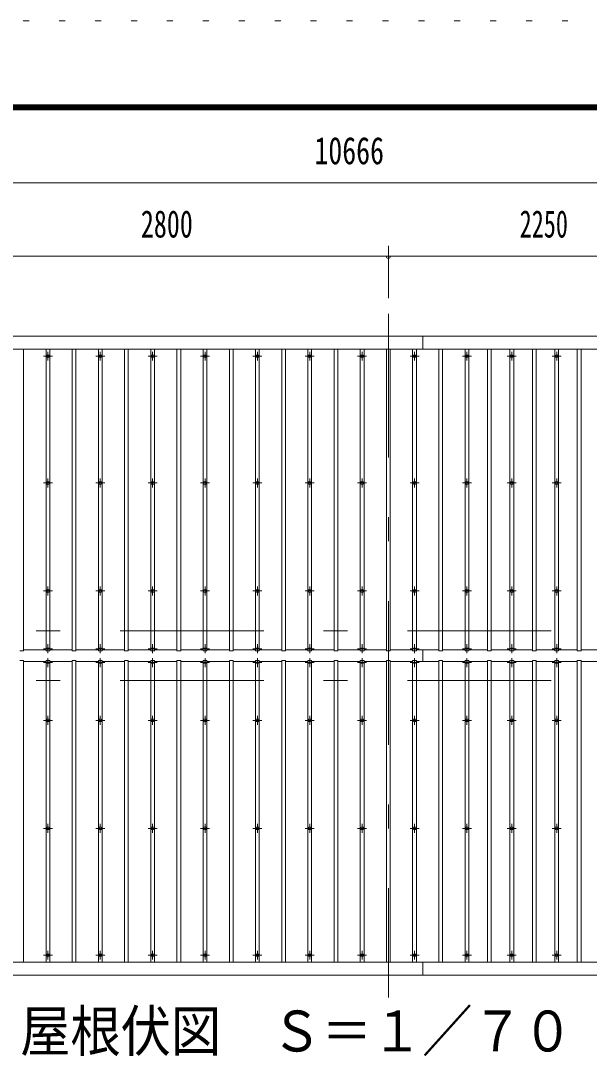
# Model space of a CAD drawing. Units: millimetres, scale not verified. Extents: x -31992 to 32005, y -14700 to 14700.
# Drawn here: x -3830 to -34, y 7701 to 14700 of the extents above; entities that cross this region are included whole.
import ezdxf
from ezdxf.enums import TextEntityAlignment as Align

# ---------------------------------------------------------------- set-up
doc = ezdxf.new("R2010")
doc.units = ezdxf.units.MM
doc.header["$LTSCALE"] = 80
doc.linetypes.add('USER3', pattern=[24, 12, -5, 2, -5])
doc.linetypes.add('USER4', pattern=[3, 0.5, -2.5])
for name, color, linetype, lineweight in [('0-2_1-07BOLD', 7, 'Continuous', 18), ('0-3_1-27CENTER', 3, 'USER3', 18), ('0-4_1-47THIN', 4, 'Continuous', 18), ('0-5_1-57DIM', 3, 'Continuous', 18), ('0-C_F-F1PAPER', 5, 'Continuous', 18), ('0-D_F-E_J_ADD', 5, 'USER4', 18)]:
    doc.layers.add(name, color=color, linetype=linetype, lineweight=lineweight)
doc.styles.add('ＭＳ ゴシック', font='')
doc.styles.get('ＭＳ ゴシック').set_extended_font_data('MS Gothic')

msp = doc.modelspace()

# ---------------------------------------------------------------- linework, layer by layer
at = {"layer": '0-2_1-07BOLD'}
for p, q in [((-6858.06, 12592.54), (3807.94, 12592.54)), ((-1145.06, 12506.79), (-1145.06, 12592.54)), ((-6858.06, 12506.79), (3807.94, 12506.79)), ((-1145.06, 10495.58), (-1145.06, 10419.51)), ((-6858.06, 8408.3), (3807.94, 8408.3)), ((-1145.06, 8408.3), (-1145.06, 8322.54))]:
    msp.add_line(p, q, dxfattribs=at)
msp.add_lwpolyline([(-6858.06, 8322.54), (3807.94, 8322.54), (3807.94, 10425.54)], dxfattribs=at)
for centre in [(-3650.06, 12459.37), (-3300.06, 12459.37), (-2950.06, 12459.37), (-2600.06, 12459.37), (-2250.06, 12459.37), (-1900.06, 12459.37), (-1550.06, 12459.37), (-1200.06, 12459.37), (-850.06, 12459.37), (-550.06, 12459.37), (-250.06, 12459.37), (-3650.06, 11611.71), (-3300.06, 11611.71), (-2950.06, 11611.71), (-2600.06, 11611.71), (-2250.06, 11611.71), (-1900.06, 11611.71), (-1550.06, 11611.71), (-1200.06, 11611.71), (-850.06, 11611.71), (-550.06, 11611.71), (-250.06, 11611.71), (-3650.06, 10890.05), (-3300.06, 10890.05), (-2950.06, 10890.05), (-2600.06, 10890.05), (-2250.06, 10890.05), (-1900.06, 10890.05), (-1550.06, 10890.05), (-1200.06, 10890.05), (-850.06, 10890.05), (-550.06, 10890.05), (-250.06, 10890.05), (-3650.06, 10025.04), (-3300.06, 10025.04), (-2950.06, 10025.04), (-2600.06, 10025.04), (-2250.06, 10025.04), (-1900.06, 10025.04), (-1550.06, 10025.04), (-1200.06, 10025.04), (-850.06, 10025.04), (-550.06, 10025.04), (-250.06, 10025.04), (-3650.06, 9303.38), (-3300.06, 9303.38), (-2950.06, 9303.38), (-2600.06, 9303.38), (-2250.06, 9303.38), (-1900.06, 9303.38), (-1550.06, 9303.38), (-1200.06, 9303.38), (-850.06, 9303.38), (-550.06, 9303.38), (-250.06, 9303.38), (-3650.06, 8455.72), (-3300.06, 8455.72), (-2950.06, 8455.72), (-2600.06, 8455.72), (-2250.06, 8455.72), (-1900.06, 8455.72), (-1550.06, 8455.72), (-1200.06, 8455.72), (-850.06, 8455.72), (-550.06, 8455.72), (-250.06, 8455.72)]:
    msp.add_circle(centre, 10, dxfattribs=at)
for centre, start, end in [((-3650.06, 10493.51), 46.3961, 133.6039), ((-3650.06, 10514.51), 226.39838, 313.60162), ((-3300.06, 10493.51), 46.3961, 133.6039), ((-3300.06, 10514.51), 226.39838, 313.60162), ((-2950.06, 10493.51), 46.3961, 133.6039), ((-2950.06, 10514.51), 226.39838, 313.60162), ((-2600.06, 10493.51), 46.3961, 133.6039), ((-2600.06, 10514.51), 226.39838, 313.60162), ((-2250.06, 10493.51), 46.3961, 133.6039), ((-2250.06, 10514.51), 226.39838, 313.60162), ((-1900.06, 10493.51), 46.3961, 133.6039), ((-1900.06, 10514.51), 226.39838, 313.60162), ((-1550.06, 10493.51), 46.3961, 133.6039), ((-1550.06, 10514.51), 226.39838, 313.60162), ((-1200.06, 10493.51), 46.3961, 133.6039), ((-1200.06, 10514.51), 226.39838, 313.60162), ((-850.06, 10493.51), 46.3961, 133.6039), ((-850.06, 10514.51), 226.39838, 313.60162), ((-550.06, 10493.51), 46.3961, 133.6039), ((-550.06, 10514.51), 226.39838, 313.60162), ((-250.06, 10493.51), 46.3961, 133.6039), ((-250.06, 10514.51), 226.39838, 313.60162), ((-3650.06, 10400.58), 46.39838, 133.60162), ((-3650.06, 10421.58), 226.3961, 313.6039), ((-3300.06, 10400.58), 46.39838, 133.60162), ((-3300.06, 10421.58), 226.3961, 313.6039), ((-2950.06, 10400.58), 46.39838, 133.60162), ((-2950.06, 10421.58), 226.3961, 313.6039), ((-2600.06, 10400.58), 46.39838, 133.60162), ((-2600.06, 10421.58), 226.3961, 313.6039), ((-2250.06, 10400.58), 46.39838, 133.60162), ((-2250.06, 10421.58), 226.3961, 313.6039), ((-1900.06, 10400.58), 46.39838, 133.60162), ((-1900.06, 10421.58), 226.3961, 313.6039), ((-1550.06, 10400.58), 46.39838, 133.60162), ((-1550.06, 10421.58), 226.3961, 313.6039), ((-1200.06, 10400.58), 46.39838, 133.60162), ((-1200.06, 10421.58), 226.3961, 313.6039), ((-850.06, 10400.58), 46.39838, 133.60162), ((-850.06, 10421.58), 226.3961, 313.6039), ((-550.06, 10400.58), 46.39838, 133.60162), ((-550.06, 10421.58), 226.3961, 313.6039), ((-250.06, 10400.58), 46.39838, 133.60162), ((-250.06, 10421.58), 226.3961, 313.6039)]:
    msp.add_arc(centre, 14.5, start, end, dxfattribs=at)
at = {"layer": '0-3_1-27CENTER'}
for p, q in [((-1375.06, 12742.55), (-1375.06, 8172.54)), ((-3680.05, 12459.37), (-3620.06, 12459.37)), ((-3650.06, 12429.37), (-3650.06, 12489.37)), ((-3330.06, 12459.37), (-3270.06, 12459.37)), ((-3300.06, 12429.37), (-3300.06, 12489.37)), ((-2980.05, 12459.37), (-2920.06, 12459.37)), ((-2950.06, 12429.37), (-2950.06, 12489.37)), ((-2630.06, 12459.37), (-2570.06, 12459.37)), ((-2600.06, 12429.37), (-2600.06, 12489.37)), ((-2280.05, 12459.37), (-2220.06, 12459.37)), ((-2250.06, 12429.37), (-2250.06, 12489.37)), ((-1930.06, 12459.37), (-1870.06, 12459.37)), ((-1900.06, 12429.37), (-1900.06, 12489.37)), ((-1580.06, 12459.37), (-1520.06, 12459.37)), ((-1550.06, 12429.37), (-1550.06, 12489.37)), ((-1230.06, 12459.37), (-1170.06, 12459.37)), ((-1200.06, 12429.37), (-1200.06, 12489.37)), ((-880.06, 12459.37), (-820.06, 12459.37)), ((-850.06, 12429.37), (-850.06, 12489.37)), ((-580.06, 12459.37), (-520.06, 12459.37)), ((-550.06, 12429.37), (-550.06, 12489.37)), ((-280.06, 12459.37), (-220.06, 12459.37)), ((-250.06, 12429.37), (-250.06, 12489.37)), ((-3650.06, 11581.71), (-3650.06, 11641.71)), ((-3300.06, 11581.71), (-3300.06, 11641.71)), ((-2950.06, 11581.71), (-2950.06, 11641.71)), ((-2600.06, 11581.71), (-2600.06, 11641.71)), ((-2250.06, 11581.71), (-2250.06, 11641.71)), ((-1900.06, 11581.71), (-1900.06, 11641.71)), ((-1550.06, 11581.71), (-1550.06, 11641.71)), ((-1200.06, 11581.71), (-1200.06, 11641.71)), ((-850.06, 11581.71), (-850.06, 11641.71)), ((-550.06, 11581.71), (-550.06, 11641.71)), ((-250.06, 11581.71), (-250.06, 11641.71)), ((-3680.05, 11611.71), (-3620.06, 11611.71)), ((-3330.06, 11611.71), (-3270.06, 11611.71)), ((-2980.05, 11611.71), (-2920.06, 11611.71)), ((-2630.06, 11611.71), (-2570.06, 11611.71)), ((-2280.05, 11611.71), (-2220.06, 11611.71)), ((-1930.06, 11611.71), (-1870.06, 11611.71)), ((-1580.06, 11611.71), (-1520.06, 11611.71)), ((-1230.06, 11611.71), (-1170.06, 11611.71)), ((-880.06, 11611.71), (-820.06, 11611.71)), ((-580.06, 11611.71), (-520.06, 11611.71)), ((-280.06, 11611.71), (-220.06, 11611.71)), ((-3650.06, 10860.05), (-3650.06, 10920.05)), ((-3300.06, 10860.05), (-3300.06, 10920.05)), ((-2950.06, 10860.05), (-2950.06, 10920.05)), ((-2600.06, 10860.05), (-2600.06, 10920.05)), ((-2250.06, 10860.05), (-2250.06, 10920.05)), ((-1900.06, 10860.05), (-1900.06, 10920.05)), ((-1550.06, 10860.05), (-1550.06, 10920.05)), ((-1200.06, 10860.05), (-1200.06, 10920.05)), ((-850.06, 10860.05), (-850.06, 10920.05)), ((-550.06, 10860.05), (-550.06, 10920.05)), ((-250.06, 10860.05), (-250.06, 10920.05)), ((-3680.05, 10890.05), (-3620.06, 10890.05)), ((-3330.06, 10890.05), (-3270.06, 10890.05)), ((-2980.05, 10890.05), (-2920.06, 10890.05)), ((-2630.06, 10890.05), (-2570.06, 10890.05)), ((-2280.05, 10890.05), (-2220.06, 10890.05)), ((-1930.06, 10890.05), (-1870.06, 10890.05)), ((-1580.06, 10890.05), (-1520.06, 10890.05)), ((-1230.06, 10890.05), (-1170.06, 10890.05)), ((-880.06, 10890.05), (-820.06, 10890.05)), ((-580.06, 10890.05), (-520.06, 10890.05)), ((-280.06, 10890.05), (-220.06, 10890.05)), ((-7008.06, 10622.54), (3957.94, 10622.54)), ((-3680.06, 10504.02), (-3620.06, 10504.02)), ((-3650.06, 10474.02), (-3650.06, 10534.02)), ((-3330.06, 10504.02), (-3270.06, 10504.02)), ((-3300.06, 10474.02), (-3300.06, 10534.02)), ((-2980.06, 10504.02), (-2920.06, 10504.02)), ((-2950.06, 10474.02), (-2950.06, 10534.02)), ((-2630.06, 10504.02), (-2570.06, 10504.02)), ((-2600.06, 10474.02), (-2600.06, 10534.02)), ((-2280.06, 10504.02), (-2220.06, 10504.02)), ((-2250.06, 10474.02), (-2250.06, 10534.02)), ((-1930.06, 10504.02), (-1870.06, 10504.02)), ((-1900.06, 10474.02), (-1900.06, 10534.02)), ((-1580.06, 10504.02), (-1520.06, 10504.02)), ((-1550.06, 10474.02), (-1550.06, 10534.02)), ((-1230.06, 10504.02), (-1170.06, 10504.02)), ((-1200.06, 10474.02), (-1200.06, 10534.02)), ((-880.06, 10504.02), (-820.06, 10504.02)), ((-850.06, 10474.02), (-850.06, 10534.02)), ((-580.06, 10504.02), (-520.06, 10504.02)), ((-550.06, 10474.02), (-550.06, 10534.02)), ((-280.06, 10504.02), (-220.06, 10504.02)), ((-250.06, 10474.02), (-250.06, 10534.02)), ((-3650.06, 10441.07), (-3650.06, 10381.07)), ((-3300.06, 10441.07), (-3300.06, 10381.07)), ((-2950.06, 10441.07), (-2950.06, 10381.07)), ((-2600.06, 10441.07), (-2600.06, 10381.07)), ((-2250.06, 10441.07), (-2250.06, 10381.07)), ((-1900.06, 10441.07), (-1900.06, 10381.07)), ((-1550.06, 10441.07), (-1550.06, 10381.07)), ((-1200.06, 10441.07), (-1200.06, 10381.07)), ((-850.06, 10441.07), (-850.06, 10381.07)), ((-550.06, 10441.07), (-550.06, 10381.07)), ((-250.06, 10441.07), (-250.06, 10381.07)), ((-3680.06, 10411.07), (-3620.06, 10411.07)), ((-3330.06, 10411.07), (-3270.06, 10411.07)), ((-2980.06, 10411.07), (-2920.06, 10411.07)), ((-2630.06, 10411.07), (-2570.06, 10411.07)), ((-2280.06, 10411.07), (-2220.06, 10411.07)), ((-1930.06, 10411.07), (-1870.06, 10411.07)), ((-1580.06, 10411.07), (-1520.06, 10411.07)), ((-1230.06, 10411.07), (-1170.06, 10411.07)), ((-880.06, 10411.07), (-820.06, 10411.07)), ((-580.06, 10411.07), (-520.06, 10411.07)), ((-280.06, 10411.07), (-220.06, 10411.07)), ((-7008.06, 10292.54), (3957.94, 10292.54)), ((-3680.05, 10025.04), (-3620.06, 10025.04)), ((-3650.06, 10055.04), (-3650.06, 9995.04)), ((-3330.06, 10025.04), (-3270.06, 10025.04)), ((-3300.06, 10055.04), (-3300.06, 9995.04)), ((-2980.05, 10025.04), (-2920.06, 10025.04)), ((-2950.06, 10055.04), (-2950.06, 9995.04)), ((-2630.06, 10025.04), (-2570.06, 10025.04)), ((-2600.06, 10055.04), (-2600.06, 9995.04)), ((-2280.05, 10025.04), (-2220.06, 10025.04)), ((-2250.06, 10055.04), (-2250.06, 9995.04)), ((-1930.06, 10025.04), (-1870.06, 10025.04)), ((-1900.06, 10055.04), (-1900.06, 9995.04)), ((-1580.06, 10025.04), (-1520.06, 10025.04)), ((-1550.06, 10055.04), (-1550.06, 9995.04)), ((-1230.06, 10025.04), (-1170.06, 10025.04)), ((-1200.06, 10055.04), (-1200.06, 9995.04)), ((-880.06, 10025.04), (-820.06, 10025.04)), ((-850.06, 10055.04), (-850.06, 9995.04)), ((-580.06, 10025.04), (-520.06, 10025.04)), ((-550.06, 10055.04), (-550.06, 9995.04)), ((-280.06, 10025.04), (-220.06, 10025.04)), ((-250.06, 10055.04), (-250.06, 9995.04)), ((-3650.06, 9333.38), (-3650.06, 9273.38)), ((-3300.06, 9333.38), (-3300.06, 9273.38)), ((-2950.06, 9333.38), (-2950.06, 9273.38)), ((-2600.06, 9333.38), (-2600.06, 9273.38)), ((-2250.06, 9333.38), (-2250.06, 9273.38)), ((-1900.06, 9333.38), (-1900.06, 9273.38)), ((-1550.06, 9333.38), (-1550.06, 9273.38)), ((-1200.06, 9333.38), (-1200.06, 9273.38)), ((-850.06, 9333.38), (-850.06, 9273.38)), ((-550.06, 9333.38), (-550.06, 9273.38)), ((-250.06, 9333.38), (-250.06, 9273.38)), ((-3680.05, 9303.38), (-3620.06, 9303.38)), ((-3330.06, 9303.38), (-3270.06, 9303.38)), ((-2980.05, 9303.38), (-2920.06, 9303.38)), ((-2630.06, 9303.38), (-2570.06, 9303.38)), ((-2280.05, 9303.38), (-2220.06, 9303.38)), ((-1930.06, 9303.38), (-1870.06, 9303.38)), ((-1580.06, 9303.38), (-1520.06, 9303.38)), ((-1230.06, 9303.38), (-1170.06, 9303.38)), ((-880.06, 9303.38), (-820.06, 9303.38)), ((-580.06, 9303.38), (-520.06, 9303.38)), ((-280.06, 9303.38), (-220.06, 9303.38)), ((-3650.06, 8485.72), (-3650.06, 8425.72)), ((-3300.06, 8485.72), (-3300.06, 8425.72)), ((-2950.06, 8485.72), (-2950.06, 8425.72)), ((-2600.06, 8485.72), (-2600.06, 8425.72)), ((-2250.06, 8485.72), (-2250.06, 8425.72)), ((-1900.06, 8485.72), (-1900.06, 8425.72)), ((-1550.06, 8485.72), (-1550.06, 8425.72)), ((-1200.06, 8485.72), (-1200.06, 8425.72)), ((-850.06, 8485.72), (-850.06, 8425.72)), ((-550.06, 8485.72), (-550.06, 8425.72)), ((-250.06, 8485.72), (-250.06, 8425.72)), ((-3680.05, 8455.72), (-3620.06, 8455.72)), ((-3330.06, 8455.72), (-3270.06, 8455.72)), ((-2980.05, 8455.72), (-2920.06, 8455.72)), ((-2630.06, 8455.72), (-2570.06, 8455.72)), ((-2280.05, 8455.72), (-2220.06, 8455.72)), ((-1930.06, 8455.72), (-1870.06, 8455.72)), ((-1580.06, 8455.72), (-1520.06, 8455.72)), ((-1230.06, 8455.72), (-1170.06, 8455.72)), ((-880.06, 8455.72), (-820.06, 8455.72)), ((-580.06, 8455.72), (-520.06, 8455.72)), ((-280.06, 8455.72), (-220.06, 8455.72))]:
    msp.add_line(p, q, dxfattribs=at)
at = {"layer": '0-4_1-47THIN'}
for p, q in [((-3812.56, 10489.55), (-3812.56, 12506.79)), ((-3662.56, 10489.55), (-3662.56, 12506.79)), ((-3637.56, 10489.55), (-3637.56, 12506.79)), ((-3487.56, 10489.55), (-3487.56, 12506.79)), ((-3462.56, 10489.55), (-3462.56, 12506.79)), ((-3312.56, 10489.55), (-3312.56, 12506.79)), ((-3137.56, 10489.55), (-3137.56, 12506.79)), ((-3112.56, 10489.55), (-3112.56, 12506.79)), ((-2962.56, 10489.55), (-2962.56, 12506.79)), ((-2937.56, 10489.55), (-2937.56, 12506.79)), ((-2787.56, 10489.55), (-2787.56, 12506.79)), ((-2762.56, 10489.55), (-2762.56, 12506.79)), ((-2612.56, 10489.55), (-2612.56, 12506.79)), ((-2587.56, 10489.55), (-2587.56, 12506.79)), ((-2437.56, 10489.55), (-2437.56, 12506.79)), ((-2262.56, 10489.55), (-2262.56, 12506.79)), ((-2087.56, 10489.55), (-2087.56, 12506.79)), ((-2062.56, 10489.55), (-2062.56, 12506.79)), ((-1912.56, 10489.55), (-1912.56, 12506.79)), ((-1887.56, 10489.55), (-1887.56, 12506.79)), ((-1737.56, 10489.55), (-1737.56, 12506.79)), ((-1712.56, 10489.55), (-1712.56, 12506.79)), ((-1562.56, 10489.55), (-1562.56, 12506.79)), ((-1387.56, 10489.55), (-1387.56, 12506.79)), ((-1212.56, 10489.55), (-1212.56, 12506.79)), ((-1187.56, 10489.55), (-1187.56, 12506.79)), ((-1037.56, 10489.55), (-1037.56, 12506.79)), ((-862.56, 10489.55), (-862.56, 12506.79)), ((-837.56, 10489.55), (-837.56, 12506.79)), ((-712.56, 10489.55), (-712.56, 12506.79)), ((-687.56, 10489.55), (-687.56, 12506.79)), ((-562.56, 10489.55), (-562.56, 12506.79)), ((-412.56, 10489.55), (-412.56, 12506.79)), ((-262.56, 10489.55), (-262.56, 12506.79)), ((-237.56, 10489.55), (-237.56, 12506.79)), ((-112.56, 10489.55), (-112.56, 12506.79)), ((-3837.56, 10489.55), (-3812.56, 10489.55)), ((-3812.56, 10495.58), (-3662.56, 10495.58)), ((-3662.56, 10489.55), (-3637.56, 10489.55)), ((-3487.56, 10495.58), (-3637.56, 10495.58)), ((-3487.56, 10489.55), (-3462.56, 10489.55)), ((-3462.56, 10495.58), (-3312.56, 10495.58)), ((-3137.56, 10495.58), (-3287.56, 10495.58)), ((-3137.56, 10489.55), (-3112.56, 10489.55)), ((-3112.56, 10495.58), (-2962.56, 10495.58)), ((-2962.56, 10489.55), (-2937.56, 10489.55)), ((-2787.56, 10495.58), (-2937.56, 10495.58)), ((-2787.56, 10489.55), (-2762.56, 10489.55)), ((-2762.56, 10495.58), (-2612.56, 10495.58)), ((-2612.56, 10489.55), (-2587.56, 10489.55)), ((-2437.56, 10495.58), (-2587.56, 10495.58)), ((-2412.56, 10495.58), (-2262.56, 10495.58)), ((-2087.56, 10495.58), (-2237.56, 10495.58)), ((-2087.56, 10489.55), (-2062.56, 10489.55)), ((-2062.56, 10495.58), (-1912.56, 10495.58)), ((-1912.56, 10489.55), (-1887.56, 10489.55)), ((-1737.56, 10495.58), (-1887.56, 10495.58)), ((-1737.56, 10489.55), (-1712.56, 10489.55)), ((-1712.56, 10495.58), (-1562.56, 10495.58)), ((-1387.56, 10495.58), (-1537.56, 10495.58)), ((-1362.56, 10495.58), (-1212.56, 10495.58)), ((-1212.56, 10489.55), (-1187.56, 10489.55)), ((-1037.56, 10495.58), (-1187.56, 10495.58)), ((-1012.56, 10495.58), (-862.56, 10495.58)), ((-862.56, 10489.55), (-837.56, 10489.55)), ((-712.56, 10495.58), (-837.56, 10495.58)), ((-712.56, 10489.55), (-687.56, 10489.55)), ((-687.56, 10495.58), (-562.56, 10495.58)), ((-412.56, 10495.58), (-537.56, 10495.58)), ((-387.55, 10495.58), (-262.56, 10495.58)), ((-262.56, 10489.55), (-237.56, 10489.55)), ((-112.56, 10495.58), (-237.56, 10495.58)), ((-87.56, 10495.58), (37.44, 10495.58)), ((-3837.56, 10425.54), (-3812.56, 10425.54)), ((-3812.56, 10425.54), (-3812.56, 8408.3)), ((-3812.56, 10419.51), (-3662.56, 10419.51)), ((-3662.56, 10425.54), (-3637.56, 10425.54)), ((-3662.56, 10425.54), (-3662.56, 8408.3)), ((-3637.56, 10425.54), (-3637.56, 8408.3)), ((-3487.56, 10419.51), (-3637.56, 10419.51)), ((-3487.56, 10425.54), (-3462.56, 10425.54)), ((-3487.56, 10425.54), (-3487.56, 8408.3)), ((-3462.56, 10425.54), (-3462.56, 8408.3)), ((-3462.56, 10419.51), (-3312.56, 10419.51)), ((-3312.56, 10425.54), (-3287.56, 10425.54)), ((-3312.56, 10425.54), (-3312.56, 8408.3)), ((-3287.56, 10425.54), (-3287.56, 8408.3)), ((-3137.56, 10419.51), (-3287.56, 10419.51)), ((-3137.56, 10425.54), (-3112.56, 10425.54)), ((-3137.56, 10425.54), (-3137.56, 8408.3)), ((-3112.56, 10425.54), (-3112.56, 8408.3)), ((-3112.56, 10419.51), (-2962.56, 10419.51)), ((-2962.56, 10425.54), (-2937.56, 10425.54)), ((-2962.56, 10425.54), (-2962.56, 8408.3)), ((-2937.56, 10425.54), (-2937.56, 8408.3)), ((-2787.56, 10419.51), (-2937.56, 10419.51)), ((-2787.56, 10425.54), (-2762.56, 10425.54)), ((-2787.56, 10425.54), (-2787.56, 8408.3)), ((-2762.56, 10425.54), (-2762.56, 8408.3)), ((-2762.56, 10419.51), (-2612.56, 10419.51)), ((-2612.56, 10425.54), (-2587.56, 10425.54)), ((-2612.56, 10425.54), (-2612.56, 8408.3)), ((-2587.56, 10425.54), (-2587.56, 8408.3)), ((-2437.56, 10419.51), (-2587.56, 10419.51)), ((-2437.56, 10425.54), (-2412.56, 10425.54)), ((-2437.56, 10425.54), (-2437.56, 8408.3)), ((-2412.56, 10425.54), (-2412.56, 8408.3)), ((-2412.56, 10419.51), (-2262.56, 10419.51)), ((-2262.56, 10425.54), (-2237.56, 10425.54)), ((-2262.56, 10425.54), (-2262.56, 8408.3)), ((-2237.56, 10425.54), (-2237.56, 8408.3)), ((-2087.56, 10419.51), (-2237.56, 10419.51)), ((-2087.56, 10425.54), (-2062.56, 10425.54)), ((-2087.56, 10425.54), (-2087.56, 8408.3)), ((-2062.56, 10425.54), (-2062.56, 8408.3)), ((-2062.56, 10419.51), (-1912.56, 10419.51)), ((-1912.56, 10425.54), (-1887.56, 10425.54)), ((-1912.56, 10425.54), (-1912.56, 8408.3)), ((-1887.56, 10425.54), (-1887.56, 8408.3)), ((-1737.56, 10419.51), (-1887.56, 10419.51)), ((-1737.56, 10425.54), (-1712.56, 10425.54)), ((-1737.56, 10425.54), (-1737.56, 8408.3)), ((-1712.56, 10425.54), (-1712.56, 8408.3)), ((-1712.56, 10419.51), (-1562.56, 10419.51)), ((-1562.56, 10425.54), (-1537.56, 10425.54)), ((-1562.56, 10425.54), (-1562.56, 8408.3)), ((-1537.56, 10425.54), (-1537.56, 8408.3)), ((-1387.56, 10419.51), (-1537.56, 10419.51)), ((-1387.56, 10425.54), (-1362.56, 10425.54)), ((-1387.56, 10425.54), (-1387.56, 8408.3)), ((-1362.56, 10425.54), (-1362.56, 8408.3)), ((-1362.56, 10419.51), (-1212.56, 10419.51)), ((-1212.56, 10425.54), (-1187.56, 10425.54)), ((-1212.56, 10425.54), (-1212.56, 8408.3)), ((-1187.56, 10425.54), (-1187.56, 8408.3)), ((-1037.56, 10419.51), (-1187.56, 10419.51)), ((-1037.56, 10425.54), (-1012.56, 10425.54)), ((-1037.56, 10425.54), (-1037.56, 8408.3)), ((-1012.56, 10425.54), (-1012.56, 8408.3)), ((-1012.56, 10419.51), (-862.56, 10419.51)), ((-862.56, 10425.54), (-837.56, 10425.54)), ((-862.56, 10425.54), (-862.56, 8408.3)), ((-837.56, 10425.54), (-837.56, 8408.3)), ((-712.56, 10419.51), (-837.56, 10419.51)), ((-712.56, 10425.54), (-687.56, 10425.54)), ((-712.56, 10425.54), (-712.56, 8408.3)), ((-687.56, 10425.54), (-687.56, 8408.3)), ((-687.56, 10419.51), (-562.56, 10419.51)), ((-562.56, 10425.54), (-537.56, 10425.54)), ((-562.56, 10425.54), (-562.56, 8408.3)), ((-537.56, 10425.54), (-537.56, 8408.3)), ((-412.56, 10419.51), (-537.56, 10419.51)), ((-412.56, 10425.54), (-387.55, 10425.54)), ((-412.56, 10425.54), (-412.56, 8408.3)), ((-387.55, 10425.54), (-387.55, 8408.3)), ((-387.55, 10419.51), (-262.56, 10419.51)), ((-262.56, 10425.54), (-237.56, 10425.54)), ((-262.56, 10425.54), (-262.56, 8408.3)), ((-237.56, 10425.54), (-237.56, 8408.3)), ((-112.56, 10419.51), (-237.56, 10419.51)), ((-112.56, 10425.54), (-87.56, 10425.54)), ((-112.56, 10425.54), (-112.56, 8408.3)), ((-87.56, 10425.54), (-87.56, 8408.3)), ((-87.56, 10419.51), (37.44, 10419.51))]:
    msp.add_line(p, q, dxfattribs=at)
for points in [[(-3312.56, 10489.55), (-3287.56, 10489.55), (-3287.56, 12506.79)], [(-2437.56, 10489.55), (-2412.56, 10489.55), (-2412.56, 12506.79)], [(-2262.56, 10489.55), (-2237.56, 10489.55), (-2237.56, 12506.79)], [(-1562.56, 10489.55), (-1537.56, 10489.55), (-1537.56, 12506.79)], [(-1387.56, 10489.55), (-1362.56, 10489.55), (-1362.56, 12506.79)], [(-1037.56, 10489.55), (-1012.56, 10489.55), (-1012.56, 12506.79)], [(-562.56, 10489.55), (-537.56, 10489.55), (-537.56, 12506.79)], [(-412.56, 10489.55), (-387.55, 10489.55), (-387.55, 12506.79)], [(-112.56, 10489.55), (-87.56, 10489.55), (-87.56, 12506.79)]]:
    msp.add_lwpolyline(points, dxfattribs=at)
at = {"layer": '0-5_1-57DIM'}
for p, q in [((-6858.06, 13617.54), (3807.94, 13617.54)), ((-1375.06, 12847.54), (-1375.06, 13197.54)), ((-7407.56, 13127.54), (4357.44, 13127.54)), ((-1361.06, 13127.54), (-1389.06, 13127.54))]:
    msp.add_line(p, q, dxfattribs=at)
msp.add_arc((-1375.06, 13127.54), 14, 180, 0, dxfattribs=at)
at = {"layer": '0-C_F-F1PAPER'}
for p, q in [((-8874.51, 14140), (31305.49, 14140)), ((-8871.01, 14136.5), (31301.98, 14136.5)), ((-8867.51, 14133), (31298.49, 14133)), ((-8864.01, 14129.5), (31294.99, 14129.5)), ((-8860.51, 14126), (31291.49, 14126)), ((-8857.01, 14122.5), (31287.99, 14122.5)), ((-8853.51, 14119), (31284.48, 14119)), ((-8850.01, 14115.5), (31280.99, 14115.5)), ((-8846.51, 14112), (31277.48, 14112)), ((-8843.01, 14108.5), (31273.99, 14108.5)), ((-8839.51, 14105), (31270.49, 14105))]:
    msp.add_line(p, q, dxfattribs=at)
at = {"layer": '0-D_F-E_J_ADD'}
msp.add_lwpolyline([(-9574.51, -14700), (-9574.51, 14700), (32005.49, 14700)], dxfattribs=at)

# ---------------------------------------------------------------- texts
at = {"layer": '0-5_1-57DIM', "color": 7, "style": 'ＭＳ ゴシック'}
for s, height, width, p in [('10666', 182.3, 0.75, (-1868.94, 13687.54)), ('2800', 182.3, 0.7, (-3028.84, 13197.54)), ('2250', 182.3, 0.65, (-497.41, 13197.54)), ('屋根伏図\u3000Ｓ＝１／７０', 273.5, 0.9, (-3835.06, 7729.85))]:
    msp.add_text(s, height=height, dxfattribs=dict(at, width=width)).set_placement(p, align=Align.BOTTOM_LEFT)

doc.saveas('drawing.dxf')
